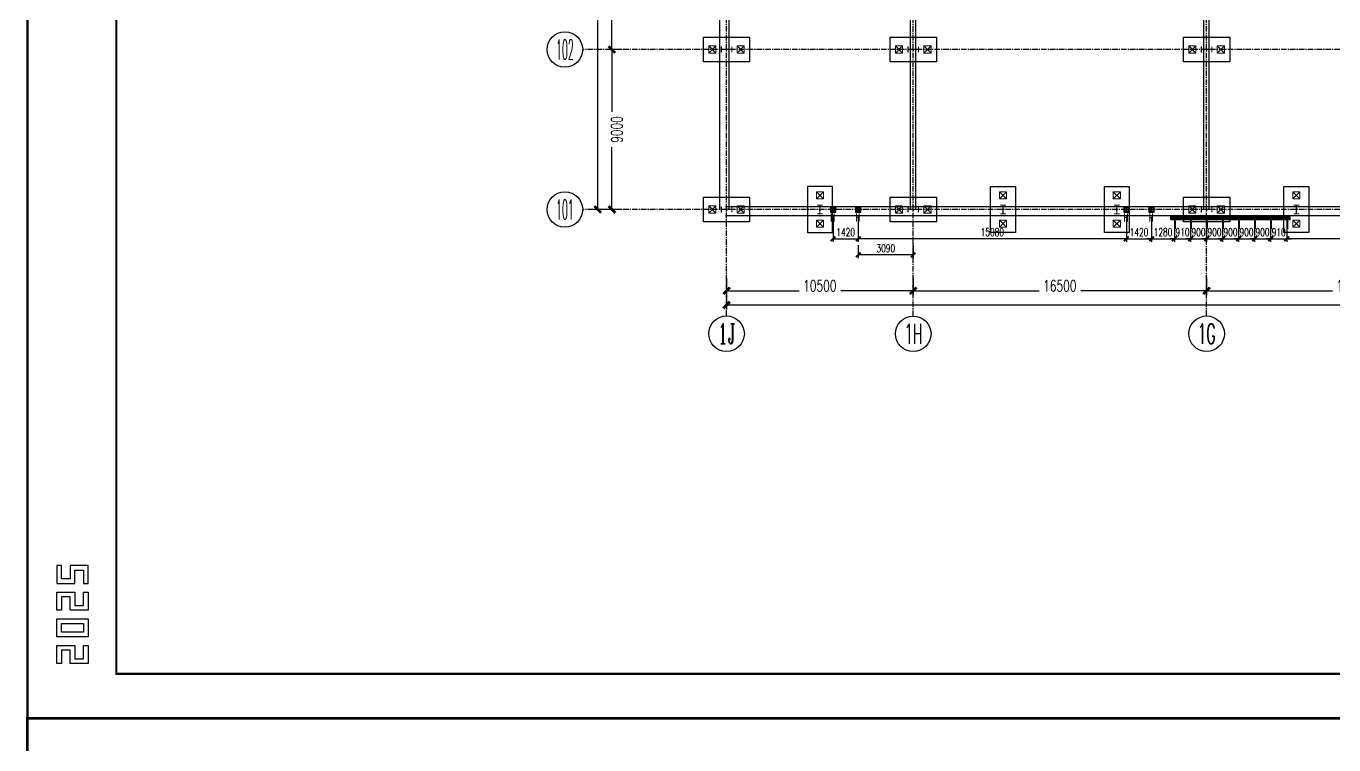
# Model space of a CAD drawing. Extents: x 782294 to 1727252, y -631030 to 17645.
# Drawn here: x 970202 to 1043756, y -276049 to -235615 of the extents above; entities that cross this region are included whole.
import ezdxf
from ezdxf.enums import TextEntityAlignment as Align

# ---------------------------------------------------------------- set-up
doc = ezdxf.new("R2010")
doc.units = 0
doc.linetypes.add('CENTER', pattern=[2, 1.25, -0.25, 0.25, -0.25])
doc.layers.get('Defpoints').update_dxf_attribs({"color": 210})
for name, color, linetype in [('!ZN1-标注-173', 173, 'Continuous'), ('!ZN3-铝板幕墙-3', 3, 'Continuous'), ('0-cxFrame', 155, 'Continuous'), ('2钢材断面', 2, 'Continuous'), ('30预埋件', 30, 'Continuous'), ('3符号', 3, 'Continuous'), ('40钢材投影', 40, 'Continuous'), ('ALT_CEN-0-30', 1, 'CENTER'), ('DIM', 173, 'Continuous'), ('DOTE', 1, 'CENTER'), ('S-BKL', 4, 'Continuous'), ('S-DOTE1', 140, 'CENTER'), ('S-HATCH1-W', 252, 'Continuous'), ('结构轮廓线', 1, 'Continuous')]:
    doc.layers.add(name, color=color, linetype=linetype)
for name, color, linetype, lineweight in [('0-cxText', 131, 'Continuous', 25), ('S-col', 2, 'Continuous', 0), ('S-zhuang', 1, 'Continuous', 0)]:
    doc.layers.add(name, color=color, linetype=linetype, lineweight=lineweight)
doc.styles.add('_TCH_AXIS', font='COMPLEX', dxfattribs={"bigfont": 'GBCBIG'})
doc.styles.add('cx_tuming', font='simhei.ttf')
doc.styles.add('cx_tuqian1', font='')
doc.styles.add('DHTEXT-1', font='romans.shx', dxfattribs={"width": 0.7, "bigfont": 'chinese.shx'})
doc.styles.add('黑体', font='simhei.ttf', dxfattribs={"height": 12})
doc.styles.get('cx_tuqian1').set_extended_font_data('SimSun')
doc.dimstyles.new('ZN175', dxfattribs={"dimscale": 175, "dimtxt": 2.5, "dimasz": 1.5, "dimexe": 1, "dimexo": 2, "dimgap": 0.9, "dimtad": 1, "dimdec": 0, "dimdsep": 46, "dimtxsty": 'DHTEXT-1', "dimblk": 'ARCHTICK', "dimcen": 2.5, "dimclrd": 173, "dimclre": 173, "dimclrt": 7, "dimazin": 2, "dimtfac": 1, "dimtdec": 0, "dimtix": 1, "dimtmove": 2, "dimatfit": 3, "dimfxl": 0, "dimtolj": 1, "dimtzin": 0, "dimarcsym": 0})
doc.dimstyles.new('ZN250', dxfattribs={"dimscale": 250, "dimtxt": 2.5, "dimasz": 1.5, "dimexe": 1, "dimexo": 2, "dimgap": 0.9, "dimtad": 1, "dimdec": 0, "dimdsep": 46, "dimtxsty": 'DHTEXT-1', "dimblk": 'ARCHTICK', "dimcen": 2.5, "dimclrd": 173, "dimclre": 173, "dimclrt": 7, "dimazin": 2, "dimtfac": 1, "dimtdec": 0, "dimtix": 1, "dimtmove": 2, "dimatfit": 3, "dimfxl": 0, "dimarcsym": 0})

# ---------------------------------------------------------------- blocks, each defined once
blk = doc.blocks.new('TK22.A1 L(Dragon)')
at = {"layer": '0-cxFrame', "color": 7, "const_width": 0.5}
blk.add_lwpolyline([(0, 0), (-841, 0), (-841, 594), (0, 594)], close=True, dxfattribs=at)
at = {"layer": '0-cxFrame', "const_width": 0.5}
blk.add_lwpolyline([(-80, 10), (-821, 10), (-821, 584), (-80, 584)], close=True, dxfattribs=at)
at = {"layer": 'Defpoints', "color": 2}
for points in [[(-833.37, 34.37), (-834.37, 34.37), (-834.37, 30.37), (-830.37, 30.37), (-830.37, 33.37), (-828.37, 33.37), (-828.37, 30.37), (-827.37, 30.37), (-827.37, 34.37), (-831.37, 34.37), (-831.37, 31.37), (-833.37, 31.37), (-833.37, 34.37)], [(-833.37, 24.37), (-834.37, 24.37), (-834.37, 28.37), (-830.37, 28.37), (-830.37, 25.37), (-828.37, 25.37), (-828.37, 28.37), (-827.37, 28.37), (-827.37, 24.37), (-831.37, 24.37), (-831.37, 27.37), (-833.37, 27.37), (-833.37, 24.37)], [(-833.37, 12.37), (-834.37, 12.37), (-834.37, 16.37), (-830.37, 16.37), (-830.37, 13.37), (-828.37, 13.37), (-828.37, 16.37), (-827.37, 16.37), (-827.37, 12.37), (-831.37, 12.37), (-831.37, 15.37), (-833.37, 15.37), (-833.37, 12.37)]]:
    blk.add_lwpolyline(points, dxfattribs=at)
for points in [[(-834.37, 18.37), (-834.37, 22.37), (-827.37, 22.37), (-827.37, 18.37)], [(-833.37, 19.37), (-833.37, 21.37), (-828.37, 21.37), (-828.37, 19.37)]]:
    blk.add_lwpolyline(points, close=True, dxfattribs=at)
at = {"style": '黑体', "flags": 4}
blk.add_attdef('图幅', text='', height=3.3, dxfattribs=at).set_placement((-40, 3), align=Align.RIGHT)
at = {"layer": '0-cxText', "flags": 4}
for tag, height, style, p in [('建设单位', 3.5, 'cx_tuming', (-45, 240)), ('项目名称', 3.5, 'cx_tuming', (-45, 210)), ('子项名称', 3.5, 'cx_tuming', (-45, 180)), ('工程编号', 3.3, 'cx_tuqian1', (-35, 165)), ('图名1', 3.5, 'cx_tuming', (-45, 87)), ('图名2', 3.5, 'cx_tuming', (-45, 79)), ('图名3', 3.5, 'cx_tuming', (-45, 71)), ('出图日期', 3.3, 'cx_tuqian1', (-39, 60)), ('专业', 3.3, 'cx_tuqian1', (-55, 52)), ('图号', 3.3, 'cx_tuqian1', (-55, 44)), ('版次', 3.3, 'cx_tuqian1', (-20, 44))]:
    blk.add_attdef(tag, text='', height=height, dxfattribs=dict(at, style=style)).set_placement(p, align=Align.MIDDLE)
at = {"layer": 'Defpoints', "color": 6, "flags": 4}
for tag, height, style, p in [('tufu', 3.3, '黑体', (-12, 12)), ('dwfname', 4, 'cx_tuqian1', (-80, 3))]:
    blk.add_attdef(tag, text='', height=height, dxfattribs=dict(at, style=style)).set_placement(p, align=Align.RIGHT)
blk = doc.blocks.new('_ArchTick')
at = {"color": 0, "linetype": 'ByBlock', "const_width": 0.4}
blk.add_lwpolyline([(-0.5, -0.5), (0.5, 0.5)], dxfattribs=at)
blk = doc.blocks.new('*D1340')
at = {"layer": 'Defpoints', "color": 0, "ltscale": 2500, "transparency": 16777216}
for p in [(-5386, 9000), (-6444, 0), (-5386, 0)]:
    blk.add_point(p, dxfattribs=at)
at = {"layer": 'DIM', "color": 173, "linetype": 'ByBlock', "lineweight": -2, "ltscale": 2500, "transparency": 16777216}
for p, q in [((-5886, 9000), (-6694, 9000)), ((-6444, 9000), (-6444, 5496)), ((-6444, 0), (-6444, 3504)), ((-5886, 0), (-6694, 0))]:
    blk.add_line(p, q, dxfattribs=at)
at = {"layer": 'DIM', "color": 173, "lineweight": -2, "ltscale": 2500, "transparency": 16777216, "xscale": 375, "yscale": 375, "zscale": 375}
for p, rotation in [((-6444, 9000), 90), ((-6444, 0), 270)]:
    blk.add_blockref('_ArchTick', p, dxfattribs=dict(at, rotation=rotation))
at = {"layer": 'DIM', "color": 7, "ltscale": 2500, "transparency": 16777216, "insert": (-6169, 4500), "char_height": 625, "attachment_point": 5, "rotation": 90, "style": 'DHTEXT-1'}
blk.add_mtext('9000', dxfattribs=at)
blk = doc.blocks.new('*D1341')
at = {"layer": 'Defpoints', "color": 0, "ltscale": 2500, "transparency": 16777216}
for p in [(-5386, 18000), (-6444, 9000), (-5386, 9000)]:
    blk.add_point(p, dxfattribs=at)
at = {"layer": 'DIM', "color": 173, "linetype": 'ByBlock', "lineweight": -2, "ltscale": 2500, "transparency": 16777216}
for p, q in [((-5886, 18000), (-6694, 18000)), ((-6444, 18000), (-6444, 14496)), ((-6444, 9000), (-6444, 12504)), ((-5886, 9000), (-6694, 9000))]:
    blk.add_line(p, q, dxfattribs=at)
at = {"layer": 'DIM', "color": 173, "lineweight": -2, "ltscale": 2500, "transparency": 16777216, "xscale": 375, "yscale": 375, "zscale": 375}
for p, rotation in [((-6444, 18000), 90), ((-6444, 9000), 270)]:
    blk.add_blockref('_ArchTick', p, dxfattribs=dict(at, rotation=rotation))
at = {"layer": 'DIM', "color": 7, "ltscale": 2500, "transparency": 16777216, "insert": (-6169, 13500), "char_height": 625, "attachment_point": 5, "rotation": 90, "style": 'DHTEXT-1'}
blk.add_mtext('9000', dxfattribs=at)
blk = doc.blocks.new('*D1371')
at = {"layer": 'Defpoints', "color": 0, "ltscale": 2500, "transparency": 16777216}
for p in [(-5486, 90000), (-7244, 0), (-5486, 0)]:
    blk.add_point(p, dxfattribs=at)
at = {"layer": 'DIM', "color": 173, "linetype": 'ByBlock', "lineweight": -2, "ltscale": 2500, "transparency": 16777216}
for p, q in [((-5986, 90000), (-7494, 90000)), ((-7244, 90000), (-7244, 46204)), ((-7244, 0), (-7244, 43796)), ((-5986, 0), (-7494, 0))]:
    blk.add_line(p, q, dxfattribs=at)
at = {"layer": 'DIM', "color": 173, "lineweight": -2, "ltscale": 2500, "transparency": 16777216, "xscale": 375, "yscale": 375, "zscale": 375}
for p, rotation in [((-7244, 90000), 90), ((-7244, 0), 270)]:
    blk.add_blockref('_ArchTick', p, dxfattribs=dict(at, rotation=rotation))
at = {"layer": 'DIM', "color": 7, "ltscale": 2500, "transparency": 16777216, "insert": (-6969, 45000), "char_height": 625, "attachment_point": 5, "rotation": 90, "style": 'DHTEXT-1'}
blk.add_mtext('90000', dxfattribs=at)
blk = doc.blocks.new('*D1373')
at = {"layer": 'Defpoints', "color": 0, "ltscale": 2500, "transparency": 16777216}
for p in [(0, -3340), (10500, -3340), (10500, -4567)]:
    blk.add_point(p, dxfattribs=at)
at = {"layer": 'DIM', "color": 173, "linetype": 'ByBlock', "lineweight": -2, "ltscale": 2500, "transparency": 16777216}
for p, q in [((0, -3840), (0, -4817)), ((10500, -3840), (10500, -4817)), ((0, -4567), (4077, -4567)), ((10500, -4567), (6423, -4567))]:
    blk.add_line(p, q, dxfattribs=at)
at = {"layer": 'DIM', "color": 173, "lineweight": -2, "ltscale": 2500, "transparency": 16777216, "xscale": 375, "yscale": 375, "zscale": 375, "rotation": 180}
blk.add_blockref('_ArchTick', (0, -4567), dxfattribs=at)
at = {"layer": 'DIM', "color": 173, "lineweight": -2, "ltscale": 2500, "transparency": 16777216, "xscale": 375, "yscale": 375, "zscale": 375}
blk.add_blockref('_ArchTick', (10500, -4567), dxfattribs=at)
at = {"layer": 'DIM', "color": 7, "ltscale": 2500, "transparency": 16777216, "insert": (5250, -4292), "char_height": 625, "attachment_point": 5, "style": 'DHTEXT-1'}
blk.add_mtext('10500', dxfattribs=at)
blk = doc.blocks.new('*D1374')
at = {"layer": 'Defpoints', "color": 0, "ltscale": 2500, "transparency": 16777216}
for p in [(10500, -3340), (27000, -3340), (27000, -4567)]:
    blk.add_point(p, dxfattribs=at)
at = {"layer": 'DIM', "color": 173, "linetype": 'ByBlock', "lineweight": -2, "ltscale": 2500, "transparency": 16777216}
for p, q in [((10500, -3840), (10500, -4817)), ((27000, -3840), (27000, -4817)), ((10500, -4567), (17577, -4567)), ((27000, -4567), (19923, -4567))]:
    blk.add_line(p, q, dxfattribs=at)
at = {"layer": 'DIM', "color": 173, "lineweight": -2, "ltscale": 2500, "transparency": 16777216, "xscale": 375, "yscale": 375, "zscale": 375, "rotation": 180}
blk.add_blockref('_ArchTick', (10500, -4567), dxfattribs=at)
at = {"layer": 'DIM', "color": 173, "lineweight": -2, "ltscale": 2500, "transparency": 16777216, "xscale": 375, "yscale": 375, "zscale": 375}
blk.add_blockref('_ArchTick', (27000, -4567), dxfattribs=at)
at = {"layer": 'DIM', "color": 7, "ltscale": 2500, "transparency": 16777216, "insert": (18750, -4292), "char_height": 625, "attachment_point": 5, "style": 'DHTEXT-1'}
blk.add_mtext('16500', dxfattribs=at)
blk = doc.blocks.new('*D1375')
at = {"layer": 'Defpoints', "color": 0, "ltscale": 2500, "transparency": 16777216}
for p in [(27000, -3340), (43500, -3340), (43500, -4567)]:
    blk.add_point(p, dxfattribs=at)
at = {"layer": 'DIM', "color": 173, "linetype": 'ByBlock', "lineweight": -2, "ltscale": 2500, "transparency": 16777216}
for p, q in [((27000, -3840), (27000, -4817)), ((43500, -3840), (43500, -4817)), ((27000, -4567), (34077, -4567)), ((43500, -4567), (36423, -4567))]:
    blk.add_line(p, q, dxfattribs=at)
at = {"layer": 'DIM', "color": 173, "lineweight": -2, "ltscale": 2500, "transparency": 16777216, "xscale": 375, "yscale": 375, "zscale": 375, "rotation": 180}
blk.add_blockref('_ArchTick', (27000, -4567), dxfattribs=at)
at = {"layer": 'DIM', "color": 173, "lineweight": -2, "ltscale": 2500, "transparency": 16777216, "xscale": 375, "yscale": 375, "zscale": 375}
blk.add_blockref('_ArchTick', (43500, -4567), dxfattribs=at)
at = {"layer": 'DIM', "color": 7, "ltscale": 2500, "transparency": 16777216, "insert": (35250, -4292), "char_height": 625, "attachment_point": 5, "style": 'DHTEXT-1'}
blk.add_mtext('16500', dxfattribs=at)
blk = doc.blocks.new('*D1383')
at = {"layer": 'Defpoints', "color": 0, "ltscale": 2500, "transparency": 16777216}
for p in [(0, -3440), (125100, -3440), (125100, -5367)]:
    blk.add_point(p, dxfattribs=at)
at = {"layer": 'DIM', "color": 173, "linetype": 'ByBlock', "lineweight": -2, "ltscale": 2500, "transparency": 16777216}
for p, q in [((0, -3940), (0, -5617)), ((125100, -3940), (125100, -5617)), ((0, -5367), (61269, -5367)), ((125100, -5367), (64031, -5367))]:
    blk.add_line(p, q, dxfattribs=at)
at = {"layer": 'DIM', "color": 173, "lineweight": -2, "ltscale": 2500, "transparency": 16777216, "xscale": 375, "yscale": 375, "zscale": 375, "rotation": 180}
blk.add_blockref('_ArchTick', (0, -5367), dxfattribs=at)
at = {"layer": 'DIM', "color": 173, "lineweight": -2, "ltscale": 2500, "transparency": 16777216, "xscale": 375, "yscale": 375, "zscale": 375}
blk.add_blockref('_ArchTick', (125100, -5367), dxfattribs=at)
at = {"layer": 'DIM', "color": 7, "ltscale": 2500, "transparency": 16777216, "insert": (62650, -5092), "char_height": 625, "attachment_point": 5, "style": 'DHTEXT-1'}
blk.add_mtext('125100', dxfattribs=at)
blk = doc.blocks.new('卓越-轴号')
blk.add_circle((0, 0), 4)
at = {"color": 0, "style": '_TCH_AXIS', "width": 1.041667, "flags": 8}
blk.add_attdef('A', text='', height=4.48, dxfattribs=at).set_placement((-2, -2.24), (2, -2.24), align=Align.FIT)
blk = doc.blocks.new('20250913105919')
at = {"layer": '结构轮廓线', "color": 1, "ltscale": 500}
for p, q in [((24990, -570), (24990, -350)), ((24990, -570), (31710, -570)), ((31710, -570), (31710, -350))]:
    blk.add_line(p, q, dxfattribs=at)
blk = doc.blocks.new('20250903183753')
at = {"layer": '2钢材断面'}
for p, q in [((150, 0), (-150, 0)), ((-150, 0), (-150, -300)), ((150, -300), (150, 0)), ((-150, -300), (150, -300))]:
    blk.add_line(p, q, dxfattribs=at)
at = {"layer": '40钢材投影'}
for centre, radius in [((-100, -50), 12), ((-100, -150), 12), ((-100, -250), 12), ((-100, -50), 6), ((-100, -150), 6), ((-100, -250), 6), ((0, -50), 12), ((0, -150), 12), ((0, -250), 12), ((0, -50), 6), ((0, -150), 6), ((0, -250), 6), ((100, -50), 12), ((100, -150), 12), ((100, -251), 12), ((100, -50), 6), ((100, -150), 6), ((100, -251), 6)]:
    blk.add_circle(centre, radius, dxfattribs=at)
at = {"layer": 'ALT_CEN-0-30', "ltscale": 20}
for p, q in [((-100, 0), (-100, -300)), ((0, 0), (0, -300)), ((100, 0), (100, -300)), ((-150, -50), (150, -50)), ((-150, -150), (150, -150)), ((-150, -250), (150, -250))]:
    blk.add_line(p, q, dxfattribs=at)
blk = doc.blocks.new('20250903183821')
at = {"ltscale": 50}
blk.add_blockref('20250903183753', (0, 0), dxfattribs=at)
at = {"layer": '30预埋件', "style": 'DHTEXT-1', "text_generation_flag": 6, "width": 0.55}
blk.add_attdef('B', (-105, 65), '', height=450, rotation=180, dxfattribs=at)
blk = doc.blocks.new('20250902145151')
at = {"layer": '2钢材断面'}
for p, q in [((150, 100), (-150, 100)), ((-150, 100), (-150, -100)), ((150, -100), (150, 100)), ((-150, -100), (150, -100))]:
    blk.add_line(p, q, dxfattribs=at)
at = {"layer": '40钢材投影'}
for centre, radius in [((-100, 50), 10), ((-100, 50), 5), ((0, 50), 10), ((0, 50), 5), ((100, 50), 10), ((100, 50), 5), ((-100, -50), 10), ((-100, -50), 5), ((0, -50), 10), ((0, -50), 5), ((100, -50), 10), ((100, -50), 5)]:
    blk.add_circle(centre, radius, dxfattribs=at)
at = {"layer": 'ALT_CEN-0-30', "ltscale": 20}
for p, q in [((-150, 50), (150, 50)), ((-100, 100), (-100, -100)), ((0, 100), (0, -100)), ((100, 100), (100, -100)), ((-150, -50), (150, -50))]:
    blk.add_line(p, q, dxfattribs=at)
blk = doc.blocks.new('20250912153858')
at = {"ltscale": 50}
blk.add_blockref('20250902145151', (0, 100), dxfattribs=at)
at = {"layer": '30预埋件', "style": 'DHTEXT-1', "text_generation_flag": 6, "width": 0.55}
blk.add_attdef('B', (105, -65), '', height=450, dxfattribs=at)
blk = doc.blocks.new('20250913102435')
at = {"ltscale": 500, "rotation": 180}
for p in [(5990, -150), (7410, -150), (22490, -150), (23910, -150)]:
    blk.add_blockref('20250903183821', p, dxfattribs=at).add_auto_attribs({'B': 'H'})
at = {"layer": '结构轮廓线', "ltscale": 500}
for p in [(25190, -570), (26100, -570), (27000, -570), (27900, -570), (28800, -570), (29700, -570), (30600, -570), (31510, -570)]:
    blk.add_blockref('20250912153858', p, dxfattribs=at).add_auto_attribs({'B': 'I'})
blk = doc.blocks.new('*D618')
at = {"layer": 'Defpoints', "color": 0, "ltscale": 1750, "transparency": 16777216}
for p in [(1015587, -245978), (1017007, -245978), (1017007, -247581)]:
    blk.add_point(p, dxfattribs=at)
at = {"layer": 'DIM', "color": 173, "linetype": 'ByBlock', "lineweight": -2, "ltscale": 1750, "transparency": 16777216}
for p, q in [((1015587, -246328), (1015587, -247756)), ((1017007, -246328), (1017007, -247756)), ((1015587, -247581), (1017007, -247581))]:
    blk.add_line(p, q, dxfattribs=at)
at = {"layer": 'DIM', "color": 173, "lineweight": -2, "ltscale": 1750, "transparency": 16777216, "xscale": 262.5, "yscale": 262.5, "zscale": 262.5, "rotation": 180}
blk.add_blockref('_ArchTick', (1015587, -247581), dxfattribs=at)
at = {"layer": 'DIM', "color": 173, "lineweight": -2, "ltscale": 1750, "transparency": 16777216, "xscale": 262.5, "yscale": 262.5, "zscale": 262.5}
blk.add_blockref('_ArchTick', (1017007, -247581), dxfattribs=at)
at = {"layer": 'DIM', "color": 7, "ltscale": 1750, "transparency": 16777216, "insert": (1016297, -247205), "char_height": 437.5, "attachment_point": 5, "style": 'DHTEXT-1'}
blk.add_mtext('\\A1;1420', dxfattribs=at)
blk = doc.blocks.new('*D659')
at = {"layer": 'Defpoints', "color": 0, "ltscale": 1750, "transparency": 16777216}
for p in [(1040197, -245996), (1041107, -245996), (1041107, -247581)]:
    blk.add_point(p, dxfattribs=at)
at = {"layer": 'DIM', "color": 173, "linetype": 'ByBlock', "lineweight": -2, "ltscale": 1750, "transparency": 16777216}
for p, q in [((1040197, -246346), (1040197, -247756)), ((1041107, -246346), (1041107, -247756)), ((1040197, -247581), (1039935, -247581)), ((1040197, -247581), (1041107, -247581)), ((1041107, -247581), (1041370, -247581))]:
    blk.add_line(p, q, dxfattribs=at)
at = {"layer": 'DIM', "color": 173, "lineweight": -2, "ltscale": 1750, "transparency": 16777216, "xscale": 262.5, "yscale": 262.5, "zscale": 262.5}
blk.add_blockref('_ArchTick', (1040197, -247581), dxfattribs=at)
at = {"layer": 'DIM', "color": 173, "lineweight": -2, "ltscale": 1750, "transparency": 16777216, "xscale": 262.5, "yscale": 262.5, "zscale": 262.5, "rotation": 180}
blk.add_blockref('_ArchTick', (1041107, -247581), dxfattribs=at)
at = {"layer": 'DIM', "color": 7, "ltscale": 1750, "transparency": 16777216, "insert": (1040652, -247205), "char_height": 437.5, "attachment_point": 5, "style": 'DHTEXT-1'}
blk.add_mtext('\\A1;910', dxfattribs=at)
blk = doc.blocks.new('*D660')
at = {"layer": 'Defpoints', "color": 0, "ltscale": 1750, "transparency": 16777216}
for p in [(1039297, -245996), (1040197, -245996), (1040197, -247581)]:
    blk.add_point(p, dxfattribs=at)
at = {"layer": 'DIM', "color": 173, "linetype": 'ByBlock', "lineweight": -2, "ltscale": 1750, "transparency": 16777216}
for p, q in [((1039297, -246346), (1039297, -247756)), ((1040197, -246346), (1040197, -247756)), ((1039297, -247581), (1039035, -247581)), ((1039297, -247581), (1040197, -247581)), ((1040197, -247581), (1040460, -247581))]:
    blk.add_line(p, q, dxfattribs=at)
at = {"layer": 'DIM', "color": 173, "lineweight": -2, "ltscale": 1750, "transparency": 16777216, "xscale": 262.5, "yscale": 262.5, "zscale": 262.5}
blk.add_blockref('_ArchTick', (1039297, -247581), dxfattribs=at)
at = {"layer": 'DIM', "color": 173, "lineweight": -2, "ltscale": 1750, "transparency": 16777216, "xscale": 262.5, "yscale": 262.5, "zscale": 262.5, "rotation": 180}
blk.add_blockref('_ArchTick', (1040197, -247581), dxfattribs=at)
at = {"layer": 'DIM', "color": 7, "ltscale": 1750, "transparency": 16777216, "insert": (1039747, -247205), "char_height": 437.5, "attachment_point": 5, "style": 'DHTEXT-1'}
blk.add_mtext('\\A1;900', dxfattribs=at)
blk = doc.blocks.new('*D661')
at = {"layer": 'Defpoints', "color": 0, "ltscale": 1750, "transparency": 16777216}
for p in [(1038397, -245996), (1039297, -245996), (1039297, -247581)]:
    blk.add_point(p, dxfattribs=at)
at = {"layer": 'DIM', "color": 173, "linetype": 'ByBlock', "lineweight": -2, "ltscale": 1750, "transparency": 16777216}
for p, q in [((1038397, -246346), (1038397, -247756)), ((1039297, -246346), (1039297, -247756)), ((1038397, -247581), (1038135, -247581)), ((1038397, -247581), (1039297, -247581)), ((1039297, -247581), (1039560, -247581))]:
    blk.add_line(p, q, dxfattribs=at)
at = {"layer": 'DIM', "color": 173, "lineweight": -2, "ltscale": 1750, "transparency": 16777216, "xscale": 262.5, "yscale": 262.5, "zscale": 262.5}
blk.add_blockref('_ArchTick', (1038397, -247581), dxfattribs=at)
at = {"layer": 'DIM', "color": 173, "lineweight": -2, "ltscale": 1750, "transparency": 16777216, "xscale": 262.5, "yscale": 262.5, "zscale": 262.5, "rotation": 180}
blk.add_blockref('_ArchTick', (1039297, -247581), dxfattribs=at)
at = {"layer": 'DIM', "color": 7, "ltscale": 1750, "transparency": 16777216, "insert": (1038847, -247205), "char_height": 437.5, "attachment_point": 5, "style": 'DHTEXT-1'}
blk.add_mtext('\\A1;900', dxfattribs=at)
blk = doc.blocks.new('*D662')
at = {"layer": 'Defpoints', "color": 0, "ltscale": 1750, "transparency": 16777216}
for p in [(1037497, -245996), (1038397, -245996), (1038397, -247581)]:
    blk.add_point(p, dxfattribs=at)
at = {"layer": 'DIM', "color": 173, "linetype": 'ByBlock', "lineweight": -2, "ltscale": 1750, "transparency": 16777216}
for p, q in [((1037497, -246346), (1037497, -247756)), ((1038397, -246346), (1038397, -247756)), ((1037497, -247581), (1037235, -247581)), ((1037497, -247581), (1038397, -247581)), ((1038397, -247581), (1038660, -247581))]:
    blk.add_line(p, q, dxfattribs=at)
at = {"layer": 'DIM', "color": 173, "lineweight": -2, "ltscale": 1750, "transparency": 16777216, "xscale": 262.5, "yscale": 262.5, "zscale": 262.5}
blk.add_blockref('_ArchTick', (1037497, -247581), dxfattribs=at)
at = {"layer": 'DIM', "color": 173, "lineweight": -2, "ltscale": 1750, "transparency": 16777216, "xscale": 262.5, "yscale": 262.5, "zscale": 262.5, "rotation": 180}
blk.add_blockref('_ArchTick', (1038397, -247581), dxfattribs=at)
at = {"layer": 'DIM', "color": 7, "ltscale": 1750, "transparency": 16777216, "insert": (1037947, -247205), "char_height": 437.5, "attachment_point": 5, "style": 'DHTEXT-1'}
blk.add_mtext('\\A1;900', dxfattribs=at)
blk = doc.blocks.new('*D663')
at = {"layer": 'Defpoints', "color": 0, "ltscale": 1750, "transparency": 16777216}
for p in [(1036597, -245996), (1037497, -245996), (1037497, -247581)]:
    blk.add_point(p, dxfattribs=at)
at = {"layer": 'DIM', "color": 173, "linetype": 'ByBlock', "lineweight": -2, "ltscale": 1750, "transparency": 16777216}
for p, q in [((1036597, -246346), (1036597, -247756)), ((1037497, -246346), (1037497, -247756)), ((1036597, -247581), (1036335, -247581)), ((1036597, -247581), (1037497, -247581)), ((1037497, -247581), (1037760, -247581))]:
    blk.add_line(p, q, dxfattribs=at)
at = {"layer": 'DIM', "color": 173, "lineweight": -2, "ltscale": 1750, "transparency": 16777216, "xscale": 262.5, "yscale": 262.5, "zscale": 262.5}
blk.add_blockref('_ArchTick', (1036597, -247581), dxfattribs=at)
at = {"layer": 'DIM', "color": 173, "lineweight": -2, "ltscale": 1750, "transparency": 16777216, "xscale": 262.5, "yscale": 262.5, "zscale": 262.5, "rotation": 180}
blk.add_blockref('_ArchTick', (1037497, -247581), dxfattribs=at)
at = {"layer": 'DIM', "color": 7, "ltscale": 1750, "transparency": 16777216, "insert": (1037047, -247205), "char_height": 437.5, "attachment_point": 5, "style": 'DHTEXT-1'}
blk.add_mtext('\\A1;900', dxfattribs=at)
blk = doc.blocks.new('*D664')
at = {"layer": 'Defpoints', "color": 0, "ltscale": 1750, "transparency": 16777216}
for p in [(1035697, -245996), (1036597, -245996), (1036597, -247581)]:
    blk.add_point(p, dxfattribs=at)
at = {"layer": 'DIM', "color": 173, "linetype": 'ByBlock', "lineweight": -2, "ltscale": 1750, "transparency": 16777216}
for p, q in [((1035697, -246346), (1035697, -247756)), ((1036597, -246346), (1036597, -247756)), ((1035697, -247581), (1035435, -247581)), ((1035697, -247581), (1036597, -247581)), ((1036597, -247581), (1036860, -247581))]:
    blk.add_line(p, q, dxfattribs=at)
at = {"layer": 'DIM', "color": 173, "lineweight": -2, "ltscale": 1750, "transparency": 16777216, "xscale": 262.5, "yscale": 262.5, "zscale": 262.5}
blk.add_blockref('_ArchTick', (1035697, -247581), dxfattribs=at)
at = {"layer": 'DIM', "color": 173, "lineweight": -2, "ltscale": 1750, "transparency": 16777216, "xscale": 262.5, "yscale": 262.5, "zscale": 262.5, "rotation": 180}
blk.add_blockref('_ArchTick', (1036597, -247581), dxfattribs=at)
at = {"layer": 'DIM', "color": 7, "ltscale": 1750, "transparency": 16777216, "insert": (1036147, -247205), "char_height": 437.5, "attachment_point": 5, "style": 'DHTEXT-1'}
blk.add_mtext('\\A1;900', dxfattribs=at)
blk = doc.blocks.new('*D665')
at = {"layer": 'Defpoints', "color": 0, "ltscale": 1750, "transparency": 16777216}
for p in [(1034787, -245996), (1035697, -245996), (1035697, -247581)]:
    blk.add_point(p, dxfattribs=at)
at = {"layer": 'DIM', "color": 173, "linetype": 'ByBlock', "lineweight": -2, "ltscale": 1750, "transparency": 16777216}
for p, q in [((1034787, -246346), (1034787, -247756)), ((1035697, -246346), (1035697, -247756)), ((1034787, -247581), (1034525, -247581)), ((1034787, -247581), (1035697, -247581)), ((1035697, -247581), (1035960, -247581))]:
    blk.add_line(p, q, dxfattribs=at)
at = {"layer": 'DIM', "color": 173, "lineweight": -2, "ltscale": 1750, "transparency": 16777216, "xscale": 262.5, "yscale": 262.5, "zscale": 262.5}
blk.add_blockref('_ArchTick', (1034787, -247581), dxfattribs=at)
at = {"layer": 'DIM', "color": 173, "lineweight": -2, "ltscale": 1750, "transparency": 16777216, "xscale": 262.5, "yscale": 262.5, "zscale": 262.5, "rotation": 180}
blk.add_blockref('_ArchTick', (1035697, -247581), dxfattribs=at)
at = {"layer": 'DIM', "color": 7, "ltscale": 1750, "transparency": 16777216, "insert": (1035242, -247205), "char_height": 437.5, "attachment_point": 5, "style": 'DHTEXT-1'}
blk.add_mtext('\\A1;910', dxfattribs=at)
blk = doc.blocks.new('*D666')
at = {"layer": 'Defpoints', "color": 0, "ltscale": 1750, "transparency": 16777216}
for p in [(1033507, -245996), (1034787, -245996), (1034787, -247581)]:
    blk.add_point(p, dxfattribs=at)
at = {"layer": 'DIM', "color": 173, "linetype": 'ByBlock', "lineweight": -2, "ltscale": 1750, "transparency": 16777216}
for p, q in [((1033507, -246346), (1033507, -247756)), ((1034787, -246346), (1034787, -247756)), ((1033507, -247581), (1033245, -247581)), ((1033507, -247581), (1034787, -247581)), ((1034787, -247581), (1035050, -247581))]:
    blk.add_line(p, q, dxfattribs=at)
at = {"layer": 'DIM', "color": 173, "lineweight": -2, "ltscale": 1750, "transparency": 16777216, "xscale": 262.5, "yscale": 262.5, "zscale": 262.5}
blk.add_blockref('_ArchTick', (1033507, -247581), dxfattribs=at)
at = {"layer": 'DIM', "color": 173, "lineweight": -2, "ltscale": 1750, "transparency": 16777216, "xscale": 262.5, "yscale": 262.5, "zscale": 262.5, "rotation": 180}
blk.add_blockref('_ArchTick', (1034787, -247581), dxfattribs=at)
at = {"layer": 'DIM', "color": 7, "ltscale": 1750, "transparency": 16777216, "insert": (1034147, -247205), "char_height": 437.5, "attachment_point": 5, "style": 'DHTEXT-1'}
blk.add_mtext('\\A1;1280', dxfattribs=at)
blk = doc.blocks.new('*D667')
at = {"layer": 'Defpoints', "color": 0, "ltscale": 1750, "transparency": 16777216}
for p in [(1032087, -245996), (1033507, -245996), (1033507, -247581)]:
    blk.add_point(p, dxfattribs=at)
at = {"layer": 'DIM', "color": 173, "linetype": 'ByBlock', "lineweight": -2, "ltscale": 1750, "transparency": 16777216}
for p, q in [((1032087, -246346), (1032087, -247756)), ((1033507, -246346), (1033507, -247756)), ((1032087, -247581), (1033507, -247581))]:
    blk.add_line(p, q, dxfattribs=at)
at = {"layer": 'DIM', "color": 173, "lineweight": -2, "ltscale": 1750, "transparency": 16777216, "xscale": 262.5, "yscale": 262.5, "zscale": 262.5, "rotation": 180}
blk.add_blockref('_ArchTick', (1032087, -247581), dxfattribs=at)
at = {"layer": 'DIM', "color": 173, "lineweight": -2, "ltscale": 1750, "transparency": 16777216, "xscale": 262.5, "yscale": 262.5, "zscale": 262.5}
blk.add_blockref('_ArchTick', (1033507, -247581), dxfattribs=at)
at = {"layer": 'DIM', "color": 7, "ltscale": 1750, "transparency": 16777216, "insert": (1032797, -247205), "char_height": 437.5, "attachment_point": 5, "style": 'DHTEXT-1'}
blk.add_mtext('\\A1;1420', dxfattribs=at)
blk = doc.blocks.new('*D1338')
at = {"layer": 'Defpoints', "color": 0, "ltscale": 1750, "transparency": 16777216}
for p in [(1041107, -245996), (1048587, -245996), (1041107, -247581)]:
    blk.add_point(p, dxfattribs=at)
at = {"layer": 'DIM', "color": 173, "linetype": 'ByBlock', "lineweight": -2, "ltscale": 1750, "transparency": 16777216}
for p, q in [((1041107, -246346), (1041107, -247756)), ((1048587, -246346), (1048587, -247756)), ((1048587, -247581), (1041107, -247581))]:
    blk.add_line(p, q, dxfattribs=at)
at = {"layer": 'DIM', "color": 173, "lineweight": -2, "ltscale": 1750, "transparency": 16777216, "xscale": 262.5, "yscale": 262.5, "zscale": 262.5, "rotation": 180}
blk.add_blockref('_ArchTick', (1041107, -247581), dxfattribs=at)
at = {"layer": 'DIM', "color": 173, "lineweight": -2, "ltscale": 1750, "transparency": 16777216, "xscale": 262.5, "yscale": 262.5, "zscale": 262.5}
blk.add_blockref('_ArchTick', (1048587, -247581), dxfattribs=at)
at = {"layer": 'DIM', "color": 7, "ltscale": 1750, "transparency": 16777216, "insert": (1044847, -247205), "char_height": 437.5, "attachment_point": 5, "style": 'DHTEXT-1'}
blk.add_mtext('\\A1;7480', dxfattribs=at)
blk = doc.blocks.new('*D1339')
at = {"layer": 'Defpoints', "color": 0, "ltscale": 1750, "transparency": 16777216}
for p in [(1017007, -245978), (1032087, -245978), (1017007, -247581)]:
    blk.add_point(p, dxfattribs=at)
at = {"layer": 'DIM', "color": 173, "linetype": 'ByBlock', "lineweight": -2, "ltscale": 1750, "transparency": 16777216}
for p, q in [((1017007, -246328), (1017007, -247756)), ((1032087, -246328), (1032087, -247756)), ((1032087, -247581), (1017007, -247581))]:
    blk.add_line(p, q, dxfattribs=at)
at = {"layer": 'DIM', "color": 173, "lineweight": -2, "ltscale": 1750, "transparency": 16777216, "xscale": 262.5, "yscale": 262.5, "zscale": 262.5, "rotation": 180}
blk.add_blockref('_ArchTick', (1017007, -247581), dxfattribs=at)
at = {"layer": 'DIM', "color": 173, "lineweight": -2, "ltscale": 1750, "transparency": 16777216, "xscale": 262.5, "yscale": 262.5, "zscale": 262.5}
blk.add_blockref('_ArchTick', (1032087, -247581), dxfattribs=at)
at = {"layer": 'DIM', "color": 7, "ltscale": 1750, "transparency": 16777216, "insert": (1024547, -247205), "char_height": 437.5, "attachment_point": 5, "style": 'DHTEXT-1'}
blk.add_mtext('\\A1;15080', dxfattribs=at)
blk = doc.blocks.new('*D1388')
at = {"layer": '!ZN1-标注-173', "color": 173, "linetype": 'ByBlock', "lineweight": -2, "ltscale": 1750, "transparency": 16777216}
for p, q in [((1017007, -247931), (1017007, -248662)), ((1020097, -248487), (1017007, -248487)), ((1020097, -247931), (1020097, -248662))]:
    blk.add_line(p, q, dxfattribs=at)
at = {"layer": 'Defpoints', "color": 0, "ltscale": 1750, "transparency": 16777216}
for p in [(1017007, -247581), (1020097, -247581), (1017007, -248487)]:
    blk.add_point(p, dxfattribs=at)
at = {"layer": '!ZN1-标注-173', "color": 173, "lineweight": -2, "ltscale": 1750, "transparency": 16777216, "xscale": 262.5, "yscale": 262.5, "zscale": 262.5, "rotation": 180}
blk.add_blockref('_ArchTick', (1017007, -248487), dxfattribs=at)
at = {"layer": '!ZN1-标注-173', "color": 173, "lineweight": -2, "ltscale": 1750, "transparency": 16777216, "xscale": 262.5, "yscale": 262.5, "zscale": 262.5}
blk.add_blockref('_ArchTick', (1020097, -248487), dxfattribs=at)
at = {"layer": '!ZN1-标注-173', "color": 7, "ltscale": 1750, "transparency": 16777216, "insert": (1018552, -248111), "char_height": 437.5, "attachment_point": 5, "style": 'DHTEXT-1'}
blk.add_mtext('\\A1;3090', dxfattribs=at)
blk = doc.blocks.new('20250922145040')
at = {"layer": 'S-col'}
blk.add_lwpolyline([(-0.375, -0.188), (-0.375, 0.187), (-0.36, 0.187), (-0.36, 0.005), (0.36, 0.005), (0.36, 0.187), (0.375, 0.187), (0.375, -0.188), (0.36, -0.188), (0.36, -0.005), (-0.36, -0.005), (-0.36, -0.188)], close=True, dxfattribs=at)
blk = doc.blocks.new('S-ZHUANG-400')
at = {"layer": 'S-zhuang'}
for p, q in [((200, -200), (-200, 200)), ((-200, -200), (200, 200))]:
    blk.add_line(p, q, dxfattribs=at)
blk.add_lwpolyline([(-200, 200), (200, 200), (200, -200), (-200, -200)], close=True, dxfattribs=at)
blk = doc.blocks.new('CT2')
at = {"layer": 'S-DOTE1', "ltscale": 0.25}
for p, q in [((-193565, -187166), (-193685, -187166)), ((-193625, -187226), (-193625, -187106))]:
    blk.add_line(p, q, dxfattribs=at)
at = {"layer": 'S-HATCH1-W'}
blk.add_lwpolyline([(-194325, -185866), (-192925, -185866), (-192925, -188466), (-194325, -188466)], close=True, dxfattribs=at)
at = {"layer": 'S-zhuang'}
for p in [(-193625, -186366), (-193625, -187966)]:
    blk.add_blockref('S-ZHUANG-400', p, dxfattribs=at)
blk = doc.blocks.new('A$Cda0970a6')
at = {"layer": 'S-HATCH1-W'}
h = blk.add_hatch(dxfattribs=at)
h.set_pattern_fill('ANSI37', color=256, scale=20)
h.set_pattern_definition([(45, (230408.504, 255248.33), (-44.90128, 44.90128), []), (135, (230408.504, 255248.33), (-44.90128, -44.90128), [])])
h.paths.add_polyline_path([(31660, -570), (31660, -370), (25040, -370), (25040, -570)])
at = {"layer": 'S-BKL'}
for p, q in [((26850, 0), (26850, 90000)), ((10350, 0), (10350, 44800)), ((-400, 18410), (-400, 0))]:
    blk.add_line(p, q, dxfattribs=at)
for points in [[(27150, 0), (27150, 90000)], [(10650, 0), (10650, 45200), (8811, 45200)], [(150, 0), (150, 18508), (8682, 44800)], [(108400, 150), (-56, 150)], [(108400, -350), (-56, -350)]]:
    blk.add_lwpolyline(points, dxfattribs=at)
at = {"layer": 'S-col'}
for points in [[(5100, -250), (5400, -250), (5400, -238), (5254, -238), (5254, 238), (5400, 238), (5400, 250), (5100, 250), (5100, 238), (5246, 238), (5246, -238), (5100, -238)], [(15700, -250), (15400, -250), (15400, -238), (15546, -238), (15546, 238), (15400, 238), (15400, 250), (15700, 250), (15700, 238), (15554, 238), (15554, -238), (15700, -238)], [(21800, -250), (22100, -250), (22100, -238), (21954, -238), (21954, 238), (22100, 238), (22100, 250), (21800, 250), (21800, 238), (21946, 238), (21946, -238), (21800, -238)], [(32200, -250), (31900, -250), (31900, -238), (32046, -238), (32046, 238), (31900, 238), (31900, 250), (32200, 250), (32200, 238), (32054, 238), (32054, -238), (32200, -238)]]:
    blk.add_lwpolyline(points, close=True, dxfattribs=at)
at = {"layer": 'S-HATCH1-W'}
blk.add_lwpolyline([(25040, -370), (31660, -370), (31660, -570), (25040, -570)], close=True, dxfattribs=at)
at = {"layer": 'S-col', "xscale": 800.0000000000005, "yscale": 800.0000000000005, "zscale": 800.0000000000005}
for p in [(0, 9000), (10500, 9000), (27000, 9000), (0, 0), (10500, 0), (27000, 0)]:
    blk.add_blockref('20250922145040', p, dxfattribs=at)
at = {"layer": 'S-zhuang', "rotation": 90}
for p in [(-187166, 202625), (-176666, 202625), (-160166, 202625), (-187166, 193625), (-176666, 193625), (-160166, 193625)]:
    blk.add_blockref('CT2', p, dxfattribs=at)
at = {"layer": 'S-zhuang', "xscale": -1}
blk.add_blockref('CT2', (-188375, 187166), dxfattribs=at)
at = {"layer": 'S-zhuang'}
for p in [(209175, 187166), (215575, 187166), (225675, 187166)]:
    blk.add_blockref('CT2', p, dxfattribs=at)
blk = doc.blocks.new('20250901082728')
at = {"layer": 'DOTE', "ltscale": 250}
for p, q in [((0, -5988.9), (0, 99667.3)), ((10500, -5994), (10500, 99662.3)), ((27000, -5993.9), (27000, 99662.3)), ((109500, 9000), (-8092.2, 9000)), ((109500, 0), (-8092.2, 0))]:
    blk.add_line(p, q, dxfattribs=at)
at = {"layer": '3符号', "color": 7}
ref = blk.add_blockref('卓越-轴号', (-9092.2, 9001.1), dxfattribs=dict(at, xscale=250, yscale=250, zscale=250))
ref.add_attrib('A', '102', dxfattribs={"layer": '0', "color": 0, "height": 1120, "style": '_TCH_AXIS', "width": 0.382653}).set_placement((-9592.2, 8441.1), (-8592.2, 8441.1), align=Align.FIT)
ref = blk.add_blockref('卓越-轴号', (-9092.2, 1.1), dxfattribs=dict(at, xscale=250, yscale=250, zscale=250))
ref.add_attrib('A', '101', dxfattribs={"layer": '0', "color": 0, "height": 1120, "style": '_TCH_AXIS', "width": 0.426136}).set_placement((-9592.2, -558.9), (-8592.2, -558.9), align=Align.FIT)
ref = blk.add_blockref('卓越-轴号', (1.1, -6988.9), dxfattribs=dict(at, xscale=250, yscale=250, zscale=250))
ref.add_attrib('A', '1J', dxfattribs={"layer": '0', "color": 0, "height": 1120, "style": '_TCH_AXIS', "width": 0.721154}).set_placement((-498.9, -7548.9), (501.1, -7548.9), align=Align.FIT)
ref = blk.add_blockref('卓越-轴号', (10501.1, -6994), dxfattribs=dict(at, xscale=250, yscale=250, zscale=250))
ref.add_attrib('A', '1H', dxfattribs={"layer": '0', "color": 0, "height": 1120, "style": '_TCH_AXIS', "width": 0.535714}).set_placement((10001.1, -7554), (11001.1, -7554), align=Align.FIT)
ref = blk.add_blockref('卓越-轴号', (27001.1, -6988.9), dxfattribs=dict(at, xscale=250, yscale=250, zscale=250))
ref.add_attrib('A', '1G', dxfattribs={"layer": '0', "color": 0, "height": 1120, "style": '_TCH_AXIS', "width": 0.568182}).set_placement((26501.1, -7548.9), (27501.1, -7548.9), align=Align.FIT)
at = {"layer": 'DIM', "ltscale": 2500}
for base, p1, p2, angle, picture, middle in [((-7244.1, 0), (-5485.9, 90000), (-5485.9, 0), 270, '*D1371', (-6969.1, 45000)), ((-6444.1, 9000), (-5385.9, 18000), (-5385.9, 9000), 270, '*D1341', (-6169.1, 13500)), ((-6444.1, 0), (-5385.9, 9000), (-5385.9, 0), 270, '*D1340', (-6169.1, 4500)), ((10500, -4566.7), (0, -3340), (10500, -3340), 0, '*D1373', (5250, -4291.7)), ((125100, -5366.7), (0, -3440), (125100, -3440), 0, '*D1383', (62650, -5091.7)), ((27000, -4566.7), (10500, -3340), (27000, -3340), 0, '*D1374', (18750, -4291.7)), ((43500, -4566.7), (27000, -3340), (43500, -3340), 0, '*D1375', (35250, -4291.7))]:
    dim = blk.add_linear_dim(base=base, p1=p1, p2=p2, angle=angle, dimstyle='ZN250', dxfattribs=at)
    dim.commit()
    dim.dimension.update_dxf_attribs({"geometry": picture, "text_midpoint": middle, "dimtype": 129})

msp = doc.modelspace()

# ---------------------------------------------------------------- block references
at = {"layer": '!ZN3-铝板幕墙-3', "ltscale": 1750}
msp.add_blockref('A$Cda0970a6', (1009597.3, -245931.2), dxfattribs=at)
at = {"ltscale": 2000}
msp.add_blockref('20250901082728', (1009597.3, -245931.2), dxfattribs=at)
at = {"layer": '0-cxFrame'}
for p, xscale, yscale, zscale in [((1180526.7, -274555.4), 250, 250, 250), ((1222576.7, -452755.4), 300, 300, 300)]:
    msp.add_blockref('TK22.A1 L(Dragon)', p, dxfattribs=dict(at, xscale=xscale, yscale=yscale, zscale=zscale))
at = {"layer": '结构轮廓线', "ltscale": 500}
for name in ['20250913105919', '20250913102435']:
    msp.add_blockref(name, (1009597.3, -245931.2), dxfattribs=at)

# ---------------------------------------------------------------- dimensions: what is measured, and where the dimension line sits
at = {"layer": '!ZN1-标注-173', "ltscale": 1750}
dim = msp.add_linear_dim(base=(1017007.3, -248487.2), p1=(1020097.3, -247581.2), p2=(1017007.3, -247581.2), dimstyle='ZN175', dxfattribs=at)
dim.commit()
dim.dimension.update_dxf_attribs({"geometry": '*D1388', "text_midpoint": (1018552.3, -248111)})
at = {"layer": 'DIM', "ltscale": 1750}
for base, p1, p2, picture, middle in [((1017007.3, -247581.2), (1015587.3, -245977.7), (1017007.3, -245977.7), '*D618', (1016297.3, -247204.9)), ((1017007.3, -247581.2), (1032087.3, -245977.7), (1017007.3, -245977.7), '*D1339', (1024547.3, -247204.9)), ((1033507.3, -247581.2), (1032087.3, -245996.4), (1033507.3, -245996.4), '*D667', (1032797.3, -247204.9)), ((1034787.3, -247581.2), (1033507.3, -245996.4), (1034787.3, -245996.4), '*D666', (1034147.3, -247204.9)), ((1035697.3, -247581.2), (1034787.3, -245996.4), (1035697.3, -245996.4), '*D665', (1035242.3, -247204.9)), ((1036597.3, -247581.2), (1035697.3, -245996.4), (1036597.3, -245996.4), '*D664', (1036147.3, -247204.9)), ((1037497.3, -247581.2), (1036597.3, -245996.4), (1037497.3, -245996.4), '*D663', (1037047.3, -247204.9)), ((1038397.3, -247581.2), (1037497.3, -245996.4), (1038397.3, -245996.4), '*D662', (1037947.3, -247204.9)), ((1039297.3, -247581.2), (1038397.3, -245996.4), (1039297.3, -245996.4), '*D661', (1038847.3, -247204.9)), ((1040197.3, -247581.2), (1039297.3, -245996.4), (1040197.3, -245996.4), '*D660', (1039747.3, -247204.9)), ((1041107.3, -247581.2), (1040197.3, -245996.4), (1041107.3, -245996.4), '*D659', (1040652.3, -247204.9)), ((1041107.3, -247581.2), (1048587.3, -245996.4), (1041107.3, -245996.4), '*D1338', (1044847.3, -247204.9))]:
    dim = msp.add_linear_dim(base=base, p1=p1, p2=p2, dimstyle='ZN175', dxfattribs=at)
    dim.commit()
    dim.dimension.update_dxf_attribs({"geometry": picture, "text_midpoint": middle})

doc.saveas('drawing.dxf')
